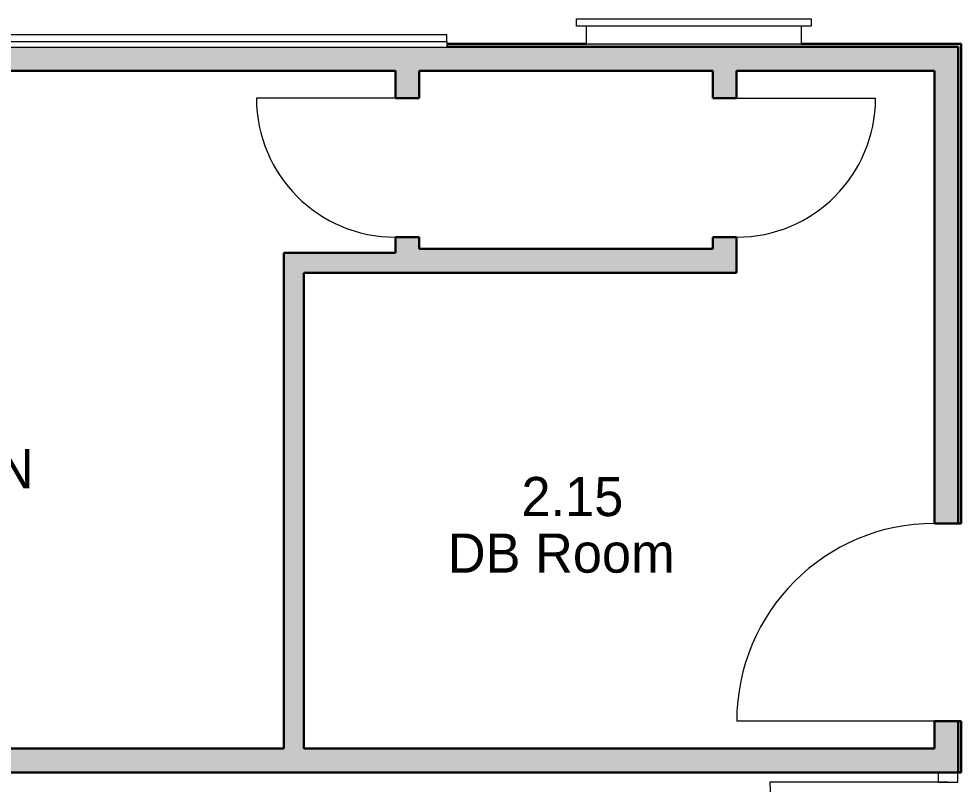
# Model space of a CAD drawing. Header units: millimetres. Extents: x 155927 to 295199, y -4084 to 97293.
# Drawn here: x 220029 to 224845, y 20603 to 24513 of the extents above; entities that cross this region are included whole.
import ezdxf

# ---------------------------------------------------------------- set-up
doc = ezdxf.new("R2010")
doc.units = ezdxf.units.MM
doc.header["$MEASUREMENT"] = 0
for name, color, linetype, lineweight in [('A-AREA-IDEN', 7, 'CONTINUOUS', 9), ('A-DOOR', 4, 'CONTINUOUS', 9), ('A-GLAZ-CWMG', 7, 'CONTINUOUS', 9), ('A-WALL', 7, 'CONTINUOUS', 9), ('A-WALL-PATT', 7, 'CONTINUOUS', 9), ('E-ELEC-EQPM', 8, 'CONTINUOUS', 9), ('I-FURN', 8, 'CONTINUOUS', 9), ('I-WALL', 7, 'CONTINUOUS', 9)]:
    doc.layers.add(name, color=color, linetype=linetype, lineweight=lineweight)
doc.styles.add('Century Gothic', font='GOTHIC.TTF', dxfattribs={"height": 200})

msp = doc.modelspace()

# ---------------------------------------------------------------- hatches: boundary and pattern name
at = {"layer": 'A-WALL-PATT'}
h = msp.add_hatch(color=256, dxfattribs=at)
h.paths.add_polyline_path([(219248.3, 24247.6), (221953.2, 24247.6), (221953.2, 24366.6), (219815.8, 24366.6), (219815.8, 24369.6), (219248.3, 24369.6)], flags=0)
h.paths.add_polyline_path([(218120.8, 24247.6), (218238.3, 24247.6), (218238.3, 24369.6), (218120.8, 24369.6)], flags=0)
h = msp.add_hatch(color=256, dxfattribs=at)
h.paths.add_polyline_path([(224829.8, 24369.6), (224844.8, 24369.6), (224844.8, 24384.6), (224027.8, 24384.6), (224027.8, 24382.9), (222929.4, 24382.9), (222929.4, 24384.6), (222215.8, 24384.6), (222215.8, 24369.6), (223774.4, 24369.6)], flags=0)
h.paths.add_polyline_path([(219815.8, 24369.6), (219815.8, 24384.6), (219248.3, 24384.6), (219248.3, 24369.6)], flags=0)
h.paths.add_polyline_path([(218246.3, 24369.6), (218246.3, 24384.6), (218135.8, 24384.6), (218135.8, 24369.6)], flags=0)
for points in [[(222075.2, 24247.6), (223697.2, 24247.6), (223697.2, 24369.6), (222215.8, 24369.6), (222215.8, 24366.6), (221953.2, 24366.6), (221953.2, 24247.6)], [(223697.2, 24247.6), (224707.8, 24247.6), (224707.8, 24369.6), (223697.2, 24369.6)], [(221383.8, 20785.6), (221485.8, 20785.6), (221485.8, 23317.6), (221383.8, 23317.6), (221383.8, 21857)], [(221953.2, 23215.6), (221953.2, 23317.6), (221485.8, 23317.6), (221485.8, 23215.6)], [(223575.2, 23215.6), (223575.2, 23337.6), (222075.2, 23337.6), (222075.2, 23215.6), (222573.7, 23215.6)], [(221383.8, 20663.6), (221383.8, 20785.6), (218120.8, 20785.6), (218120.8, 20663.6), (220172.3, 20663.6)], [(224707.8, 20663.6), (224707.8, 20785.6), (221383.8, 20785.6), (221383.8, 20663.6), (222573.7, 20663.6)]]:
    msp.add_hatch(color=256, dxfattribs=at).paths.add_polyline_path(points, flags=0)
h = msp.add_hatch(color=256, dxfattribs=at)
h.paths.add_polyline_path([(224829.8, 17735.6), (224829.8, 18035.6), (224707.8, 18035.6), (224707.8, 17735.6)], flags=0)
h.paths.add_polyline_path([(224707.8, 20663.6), (224829.8, 20663.6), (224829.8, 20925.1), (224707.8, 20925.1), (224707.8, 20785.6)], flags=0)
h.paths.add_polyline_path([(224707.8, 21935.1), (224829.8, 21935.1), (224829.8, 24369.6), (224707.8, 24369.6), (224707.8, 23594.8)], flags=0)
h = msp.add_hatch(color=256, dxfattribs=at)
h.paths.add_polyline_path([(224844.8, 20663.6), (224844.8, 20925.1), (224829.8, 20925.1), (224829.8, 20663.6)], flags=0)
h.paths.add_polyline_path([(224844.8, 21935.1), (224844.8, 24369.6), (224829.8, 24369.6), (224829.8, 21935.1)], flags=0)
h = msp.add_hatch(color=256, dxfattribs=at)
h.paths.add_polyline_path([(222075.2, 23215.6), (222075.2, 23397.6), (221953.2, 23397.6), (221953.2, 23215.6)], flags=0)
h.paths.add_polyline_path([(222075.2, 24107.6), (222075.2, 24247.6), (221953.2, 24247.6), (221953.2, 24107.6)], flags=0)
h = msp.add_hatch(color=256, dxfattribs=at)
h.paths.add_polyline_path([(223575.2, 23215.6), (223697.2, 23215.6), (223697.2, 23397.6), (223575.2, 23397.6), (223575.2, 23337.6)], flags=0)
h.paths.add_polyline_path([(223697.2, 24107.6), (223697.2, 24247.6), (223575.2, 24247.6), (223575.2, 24107.6)], flags=0)

# ---------------------------------------------------------------- linework, layer by layer
at = {"layer": 'A-DOOR'}
for p, q in [((221953.2, 24107.6), (221243.2, 24107.6)), ((223697.2, 24107.6), (224407.2, 24107.6)), ((224707.8, 20925.1), (223697.8, 20925.1))]:
    msp.add_line(p, q, dxfattribs=at)
at = {"layer": 'A-DOOR', "lineweight": 20}
msp.add_line((224777.8, 20613.6), (223867.8, 20613.6), dxfattribs=at)
at = {"layer": 'A-DOOR'}
for centre, radius, start, end in [((221953.2, 24107.6), 710, 180, 270), ((223697.2, 24107.6), 710, 270, 0), ((224707.8, 20925.1), 1010, 90, 180), ((224777.8, 20613.6), 910, 180, 270)]:
    msp.add_arc(centre, radius, start, end, dxfattribs=at)
at = {"layer": 'A-GLAZ-CWMG', "lineweight": 20}
for p, q in [((224727.8, 20663.6), (224727.8, 20613.6)), ((224827.8, 20663.6), (224727.8, 20663.6)), ((224827.8, 20613.6), (224827.8, 20663.6)), ((224727.8, 20613.6), (224827.8, 20613.6))]:
    msp.add_line(p, q, dxfattribs=at)
at = {"layer": 'A-WALL', "lineweight": 30}
for p, q in [((224707.8, 24369.6), (223697.2, 24369.6)), ((224829.8, 24369.6), (224707.8, 24369.6)), ((224829.8, 21935.1), (224829.8, 24369.6)), ((219248.3, 24247.6), (221953.2, 24247.6)), ((223697.2, 24247.6), (224707.8, 24247.6)), ((224707.8, 24247.6), (224707.8, 21935.1)), ((224707.8, 21935.1), (224829.8, 21935.1)), ((224707.8, 20925.1), (224707.8, 20785.6)), ((224829.8, 20925.1), (224707.8, 20925.1)), ((224829.8, 20663.6), (224829.8, 20925.1)), ((221383.8, 20785.6), (218120.8, 20785.6)), ((224707.8, 20785.6), (221485.8, 20785.6)), ((218120.8, 20663.6), (221383.8, 20663.6)), ((221383.8, 20663.6), (224707.8, 20663.6)), ((224707.8, 20663.6), (224829.8, 20663.6))]:
    msp.add_line(p, q, dxfattribs=at)
at = {"layer": 'E-ELEC-EQPM'}
for p, q in [((222878.6, 24512.9), (224078.6, 24512.9)), ((222878.6, 24474.8), (222878.6, 24512.9)), ((222878.6, 24474.8), (222878.6, 24512.9)), ((222878.6, 24512.9), (224078.6, 24512.9)), ((222929.4, 24474.8), (222878.6, 24474.8)), ((224078.6, 24474.8), (222878.6, 24474.8)), ((222929.4, 24382.9), (222929.4, 24474.8)), ((222929.4, 24382.9), (222929.4, 24474.8)), ((224078.6, 24474.8), (224027.8, 24474.8)), ((224027.8, 24474.8), (224027.8, 24382.9)), ((224027.8, 24474.8), (224027.8, 24382.9)), ((224078.6, 24512.9), (224078.6, 24474.8)), ((224078.6, 24512.9), (224078.6, 24474.8)), ((224027.8, 24382.9), (222929.4, 24382.9)), ((224027.8, 24382.9), (222929.4, 24382.9))]:
    msp.add_line(p, q, dxfattribs=at)
at = {"layer": 'I-FURN'}
for p, q in [((222215.8, 24431.6), (219815.8, 24431.6)), ((222215.8, 24396.6), (222215.8, 24431.6)), ((219815.8, 24396.6), (222215.8, 24396.6)), ((219815.8, 24396.6), (222215.8, 24396.6)), ((222215.8, 24396.6), (222215.8, 24366.6)), ((222215.8, 24366.6), (219815.8, 24366.6))]:
    msp.add_line(p, q, dxfattribs=at)
at = {"layer": 'I-WALL', "lineweight": 30}
for p, q in [((222929.4, 24384.6), (222215.8, 24384.6)), ((223697.2, 24369.6), (222215.8, 24369.6)), ((222215.8, 24369.6), (224829.8, 24369.6)), ((224844.8, 24384.6), (224027.8, 24384.6)), ((224829.8, 24369.6), (224829.8, 21935.1)), ((224844.8, 24369.6), (224844.8, 24384.6)), ((224844.8, 21935.1), (224844.8, 24369.6)), ((221953.2, 24247.6), (221953.2, 24107.6)), ((222075.2, 24107.6), (222075.2, 24247.6)), ((222075.2, 24247.6), (223575.2, 24247.6)), ((223575.2, 24247.6), (223575.2, 24107.6)), ((223697.2, 24107.6), (223697.2, 24247.6)), ((221953.2, 24107.6), (222075.2, 24107.6)), ((223575.2, 24107.6), (223697.2, 24107.6)), ((221953.2, 23397.6), (221953.2, 23317.6)), ((222075.2, 23397.6), (221953.2, 23397.6)), ((222075.2, 23337.6), (222075.2, 23397.6)), ((223575.2, 23397.6), (223575.2, 23337.6)), ((223697.2, 23397.6), (223575.2, 23397.6)), ((223697.2, 23215.6), (223697.2, 23397.6)), ((221383.8, 23317.6), (221383.8, 20785.6)), ((221485.8, 23317.6), (221383.8, 23317.6)), ((221953.2, 23317.6), (221485.8, 23317.6)), ((223575.2, 23337.6), (222075.2, 23337.6)), ((221485.8, 20785.6), (221485.8, 23215.6)), ((221485.8, 23215.6), (221953.2, 23215.6)), ((221953.2, 23215.6), (222075.2, 23215.6)), ((222075.2, 23215.6), (223575.2, 23215.6)), ((223575.2, 23215.6), (223697.2, 23215.6)), ((224829.8, 21935.1), (224844.8, 21935.1)), ((224844.8, 20925.1), (224829.8, 20925.1)), ((224829.8, 20925.1), (224829.8, 20663.6)), ((224844.8, 20663.6), (224844.8, 20925.1)), ((224829.8, 20663.6), (224844.8, 20663.6))]:
    msp.add_line(p, q, dxfattribs=at)

# ---------------------------------------------------------------- texts
at = {"layer": 'A-AREA-IDEN', "style": 'Century Gothic'}
for s, p in [('ICT LAN', (219078.8, 22114.7)), ('2.15', (222597.7, 21972.6)), ('DB Room', (222221.2, 21683.6))]:
    msp.add_text(s, height=200, dxfattribs=at).set_placement(p)

doc.saveas('drawing.dxf')
